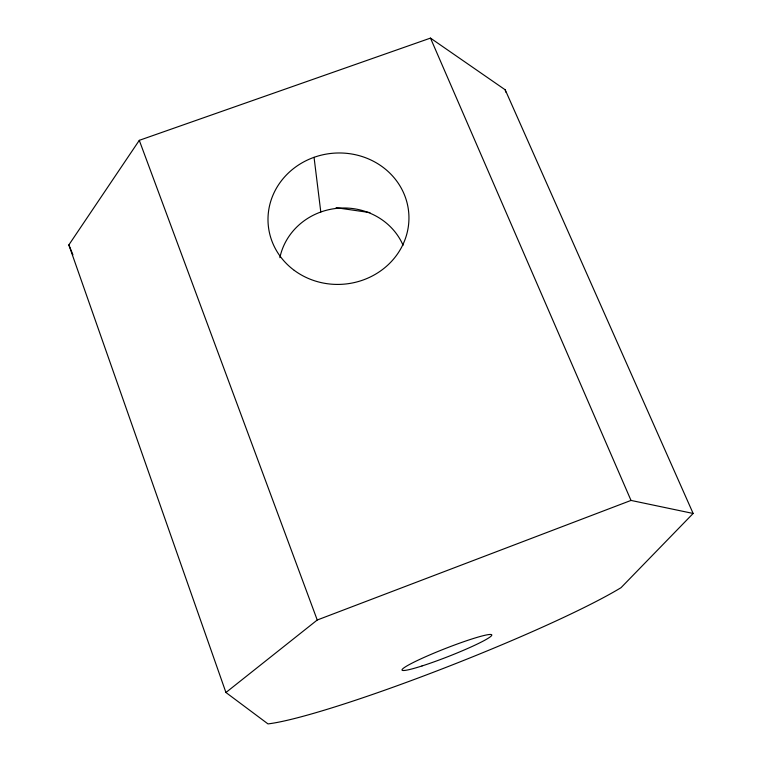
<?xml version="1.0" encoding="UTF-8"?>
<svg xmlns="http://www.w3.org/2000/svg" width="762" height="762" viewBox="0 0 762 762"><rect width="100%" height="100%" fill="white"/><g stroke="black" fill="none" stroke-linecap="round" stroke-linejoin="round"><path stroke-width="1.14" d="M68.856 244.907L139.284 140.341L430.482 38.1L505.196 89.802L693.144 513.464L621.049 587.664A206.692 18.831 -21.5 0 1 440.769 669.417A206.692 18.831 -21.5 0 1 267.976 723.9L225.933 692.506L68.856 244.907L72.933 254.794M225.933 692.506L317.24 620.011L631.012 500.424L693.144 513.464M336.099 207.693L369.941 212.598M430.482 38.1L631.012 500.424M139.284 140.341L317.24 620.011M505.196 89.802L505.758 92.107M314.049 157.324L320.802 212.007M279.873 257.67A64.627 60.76 -4.9 0 1 337.042 208.34A64.627 60.76 -4.9 0 1 403.079 245.25M422.005 665.959A48.177 4.258 -21.4 0 0 491.738 635.317A48.177 4.258 -21.4 0 0 427.168 656.044A48.177 4.258 -21.4 0 0 422.005 665.959M294.265 270.377A70.514 65.694 -4.8 0 0 408.108 228.057A70.514 65.694 -4.8 0 0 313.039 157.686A70.514 65.694 -4.8 0 0 294.265 270.377"/></g></svg>
